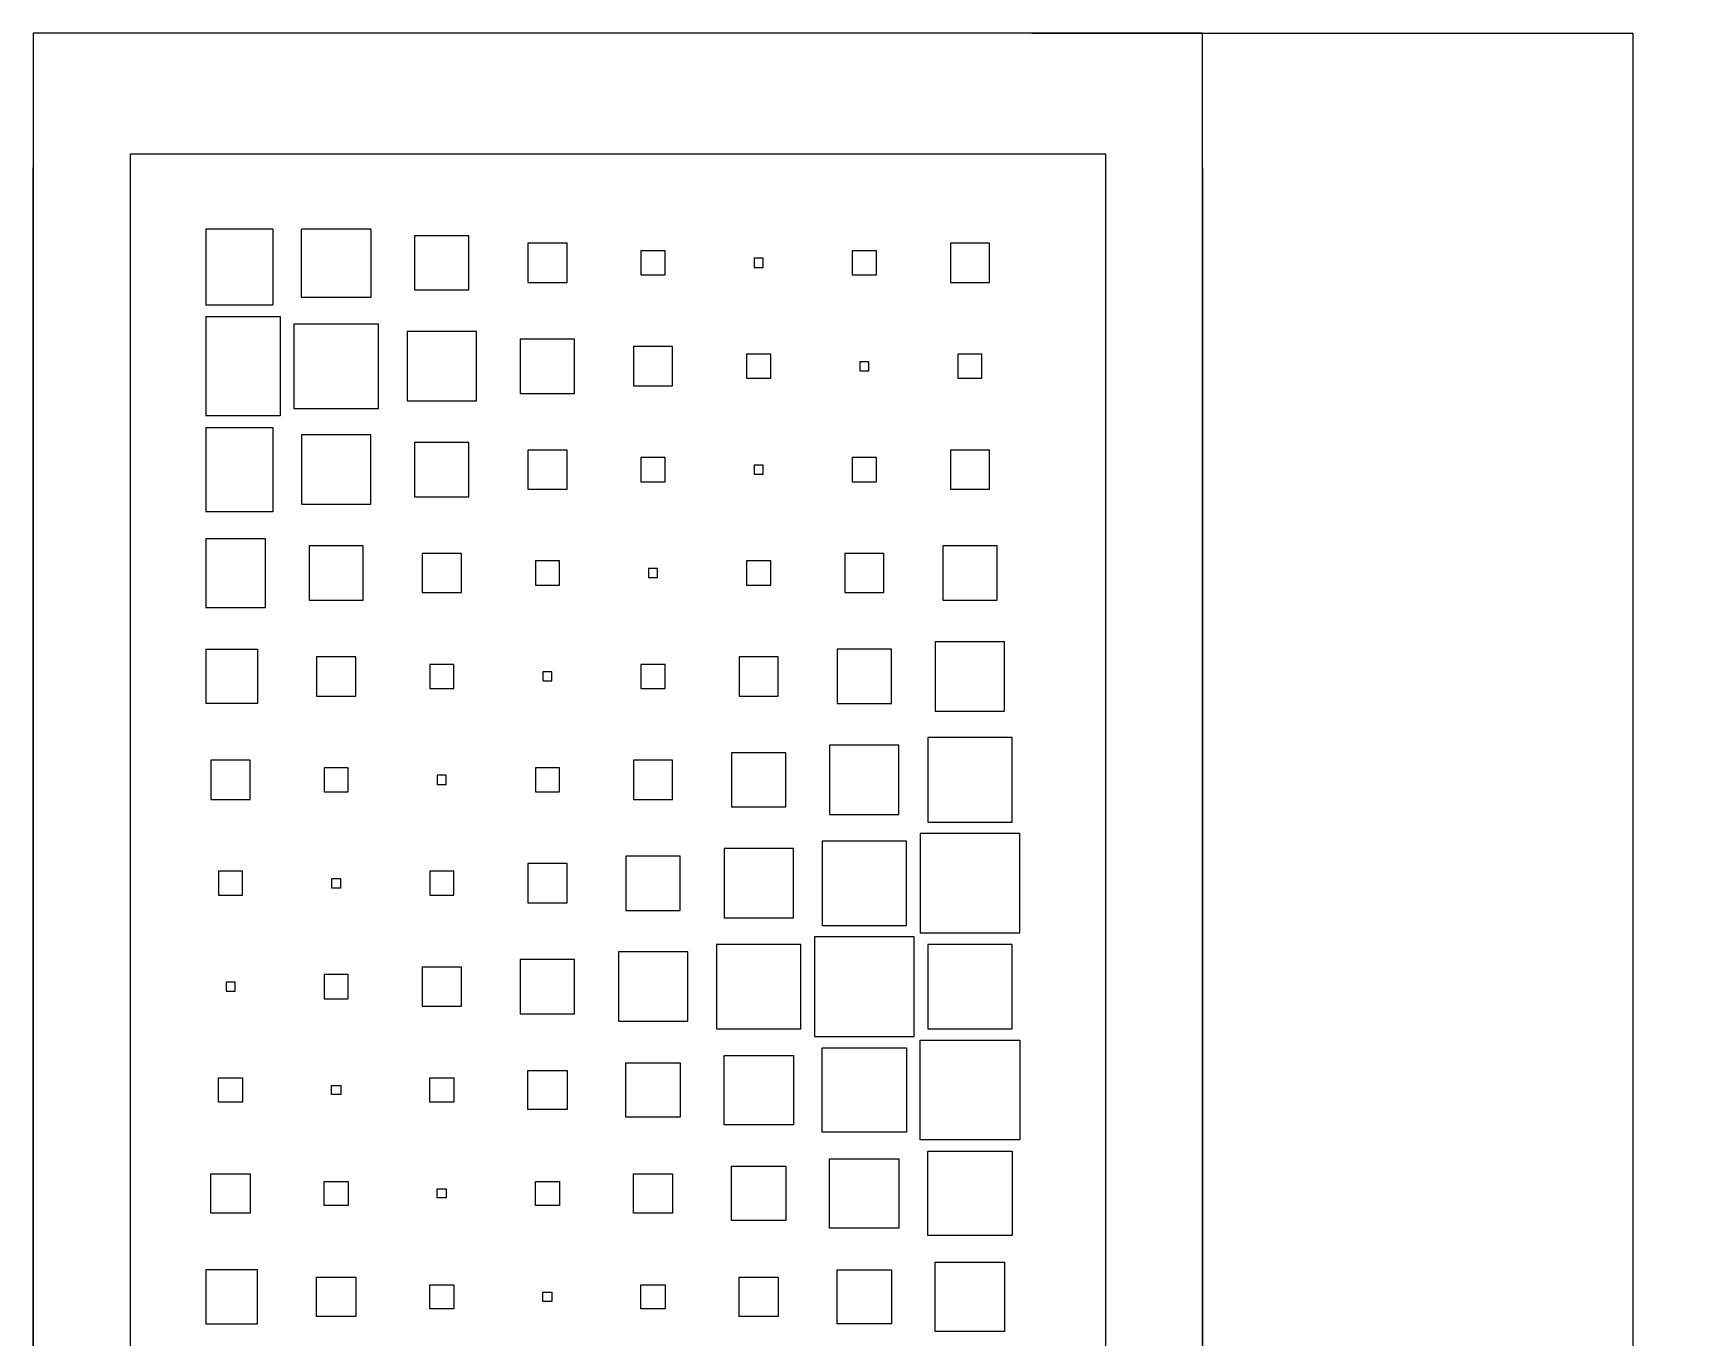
# Model space of a CAD drawing. Header units: millimetres. Extents: x -1282 to 711, y -1253 to 1504.
# Drawn here: x -388 to 711, y 206 to 1069 of the extents above; entities that cross this region are included whole.
import ezdxf

# ---------------------------------------------------------------- set-up
doc = ezdxf.new("R2010")
doc.units = ezdxf.units.MM
doc.header["$MEASUREMENT"] = 0
doc.layers.add('Livello 1', color=7, linetype='Continuous')
doc.styles.add('1', font='arial.ttf', dxfattribs={"height": 25.400016})
doc.dimstyles.get("Standard").update_dxf_attribs({"dimtxt": 0.18, "dimasz": 0.18, "dimexe": 0.18, "dimexo": 0.0625, "dimgap": 0.09, "dimtad": 0, "dimtih": 1, "dimtoh": 1, "dimdec": 4, "dimzin": 0, "dimdsep": 46, "dimtxsty": 'Standard', "dimcen": 0.09, "dimadec": 0, "dimazin": 0, "dimtfac": 1, "dimtdec": 4, "dimtofl": 0, "dimtmove": 0, "dimatfit": 3, "dimfxl": 1, "dimtolj": 1, "dimtzin": 0, "dimarcsym": 0})

# ---------------------------------------------------------------- blocks, each defined once
blk = doc.blocks.new('*D5')
at = {"layer": 'Defpoints', "color": 0}
for p in [(274.5, 1069.5), (673.4, 1069.5), (293.9, -1019.5)]:
    blk.add_point(p, dxfattribs=at)
at = {"layer": 'Livello 1', "color": 250, "lineweight": 9}
for p, q in [((274.6, 1069.5), (673.6, 1069.5)), ((673.4, 1069.3), (673.4, 131.6)), ((673.4, -1019.3), (673.4, -81.6)), ((294, -1019.5), (673.6, -1019.5))]:
    blk.add_line(p, q, dxfattribs=at)
at = {"layer": 'Livello 1', "color": 250}
for points in [[(673.4, 1069.3), (673.4, 1069.3), (673.4, 1069.5)], [(673.4, -1019.3), (673.4, -1019.3), (673.4, -1019.5)]]:
    blk.add_solid(points, dxfattribs=at)
at = {"layer": 'Livello 1', "color": 250, "insert": (673.4, 25), "char_height": 25.4, "attachment_point": 5, "rotation": 90, "style": '1'}
blk.add_mtext('\\A1;53060.59 mm', dxfattribs=at)

msp = doc.modelspace()

# ---------------------------------------------------------------- linework, layer by layer
at = {"layer": 'Livello 1', "color": 2, "lineweight": 9}
msp.add_lwpolyline([(-388, -1019.5), (388, -1019.5), (388, 1069.4996), (-388, 1069.4996), (-388, -1019.5)], close=True, dxfattribs=at)
at = {"layer": 'Livello 1', "color": 177, "lineweight": 9}
msp.add_open_spline([(323.5, 989.4996), (323.5, 989.4996), (-323.5, 989.4996), (-323.5, 989.4996), (-323.5, 989.4996), (-323.5, 989.4996), (-323.5, -939.5), (-323.5, -939.5), (-323.5, -939.5), (-323.5, -939.5), (323.5, -939.5), (323.5, -939.5), (323.5, -939.5), (323.5, -939.5), (323.5, -150.5774), (323.5, -150.5774), (323.5, -150.5774), (323.5, -150.5774), (255.7846, -111.8248), (255.7846, -111.8248), (255.7846, -111.8248), (255.7846, -111.8248), (323.5, 91.9396), (323.5, 91.9396), (323.5, 91.9396), (323.5, 91.9396), (323.5, 989.4996), (323.5, 989.4996)], degree=3, knots=[0, 0, 0, 0, 0.125, 0.125, 0.125, 0.125, 0.25, 0.25, 0.25, 0.25, 0.375, 0.375, 0.375, 0.375, 0.5, 0.5, 0.5, 0.5, 0.625, 0.625, 0.625, 0.625, 0.75, 0.75, 0.75, 0.75, 1, 1, 1, 1], dxfattribs=at)
at = {"layer": 'Livello 1', "color": 242, "lineweight": 9}
for points, knots in [([(388, 980.5), (388, 980.5), (388, -1019.5), (388, -1019.5), (388, -1019.5), (388, -1019.5), (-388, -1019.5), (-388, -1019.5), (-388, -1019.5), (-388, -1019.5), (-388, 980.5), (-388, 980.5)], [0, 0, 0, 0, 0.25, 0.25, 0.25, 0.25, 0.5, 0.5, 0.5, 0.5, 1, 1, 1, 1]), ([(-229.0261, 939.4996), (-229.0261, 939.4996), (-273.5, 939.4996), (-273.5, 939.4996), (-273.5, 939.4996), (-273.5, 939.4996), (-273.5, 889.1774), (-273.5, 889.1774)], [0, 0, 0, 0, 0.3333333333, 0.3333333333, 0.3333333333, 0.3333333333, 1, 1, 1, 1]), ([(-229.026, 939.4996), (-229.026, 939.4996), (-229.026, 889.1774), (-229.026, 889.1774), (-229.026, 889.1774), (-229.026, 889.1774), (-273.4999, 889.1774), (-273.4999, 889.1774)], [0, 0, 0, 0, 0.3333333333, 0.3333333333, 0.3333333333, 0.3333333333, 1, 1, 1, 1]), ([(-163.9374, 939.4996), (-163.9374, 939.4996), (-163.9374, 894.1774), (-163.9374, 894.1774), (-163.9374, 894.1774), (-163.9374, 894.1774), (-209.9374, 894.1774), (-209.9374, 894.1774), (-209.9374, 894.1774), (-209.9374, 894.1774), (-209.9374, 939.4996), (-209.9374, 939.4996)], [0, 0, 0, 0, 0.25, 0.25, 0.25, 0.25, 0.5, 0.5, 0.5, 0.5, 1, 1, 1, 1]), ([(-134.849, 935.1774), (-134.849, 935.1774), (-98.849, 935.1774), (-98.849, 935.1774), (-98.849, 935.1774), (-98.849, 935.1774), (-98.849, 899.1774), (-98.849, 899.1774), (-98.849, 899.1774), (-98.849, 899.1774), (-134.849, 899.1774), (-134.849, 899.1774), (-134.849, 899.1774), (-134.849, 899.1774), (-134.849, 935.1774), (-134.849, 935.1774)], [0, 0, 0, 0, 0.2, 0.2, 0.2, 0.2, 0.4, 0.4, 0.4, 0.4, 0.6, 0.6, 0.6, 0.6, 1, 1, 1, 1]), ([(-59.7598, 930.1774), (-59.7598, 930.1774), (-33.7598, 930.1774), (-33.7598, 930.1774), (-33.7598, 930.1774), (-33.7598, 930.1774), (-33.7598, 904.1774), (-33.7598, 904.1774), (-33.7598, 904.1774), (-33.7598, 904.1774), (-59.7598, 904.1774), (-59.7598, 904.1774), (-59.7598, 904.1774), (-59.7598, 904.1774), (-59.7598, 930.1774), (-59.7598, 930.1774)], [0, 0, 0, 0, 0.2, 0.2, 0.2, 0.2, 0.4, 0.4, 0.4, 0.4, 0.6, 0.6, 0.6, 0.6, 1, 1, 1, 1]), ([(15.3288, 925.1774), (15.3288, 925.1774), (31.3288, 925.1774), (31.3288, 925.1774), (31.3288, 925.1774), (31.3288, 925.1774), (31.3288, 909.1774), (31.3288, 909.1774), (31.3288, 909.1774), (31.3288, 909.1774), (15.3288, 909.1774), (15.3288, 909.1774), (15.3288, 909.1774), (15.3288, 909.1774), (15.3288, 925.1774), (15.3288, 925.1774)], [0, 0, 0, 0, 0.2, 0.2, 0.2, 0.2, 0.4, 0.4, 0.4, 0.4, 0.6, 0.6, 0.6, 0.6, 1, 1, 1, 1]), ([(155.5062, 925.1774), (155.5062, 925.1774), (171.5062, 925.1774), (171.5062, 925.1774), (171.5062, 925.1774), (171.5062, 925.1774), (171.5062, 909.1774), (171.5062, 909.1774), (171.5062, 909.1774), (171.5062, 909.1774), (155.5062, 909.1774), (155.5062, 909.1774), (155.5062, 909.1774), (155.5062, 909.1774), (155.5062, 925.1774), (155.5062, 925.1774)], [0, 0, 0, 0, 0.2, 0.2, 0.2, 0.2, 0.4, 0.4, 0.4, 0.4, 0.6, 0.6, 0.6, 0.6, 1, 1, 1, 1]), ([(220.595, 930.1774), (220.595, 930.1774), (246.595, 930.1774), (246.595, 930.1774), (246.595, 930.1774), (246.595, 930.1774), (246.595, 904.1774), (246.595, 904.1774), (246.595, 904.1774), (246.595, 904.1774), (220.595, 904.1774), (220.595, 904.1774), (220.595, 904.1774), (220.595, 904.1774), (220.595, 930.1774), (220.595, 930.1774)], [0, 0, 0, 0, 0.2, 0.2, 0.2, 0.2, 0.4, 0.4, 0.4, 0.4, 0.6, 0.6, 0.6, 0.6, 1, 1, 1, 1]), ([(90.4176, 920.1774), (90.4176, 920.1774), (96.4176, 920.1774), (96.4176, 920.1774), (96.4176, 920.1774), (96.4176, 920.1774), (96.4176, 914.1774), (96.4176, 914.1774), (96.4176, 914.1774), (96.4176, 914.1774), (90.4176, 914.1774), (90.4176, 914.1774), (90.4176, 914.1774), (90.4176, 914.1774), (90.4176, 920.1774), (90.4176, 920.1774)], [0, 0, 0, 0, 0.2, 0.2, 0.2, 0.2, 0.4, 0.4, 0.4, 0.4, 0.6, 0.6, 0.6, 0.6, 1, 1, 1, 1]), ([(-273.5, 881.6003), (-273.5, 881.6003), (-224.026, 881.6003), (-224.026, 881.6003), (-224.026, 881.6003), (-224.026, 881.6003), (-224.026, 815.6003), (-224.026, 815.6003), (-224.026, 815.6003), (-224.026, 815.6003), (-273.5, 815.6003), (-273.5, 815.6003)], [0, 0, 0, 0, 0.25, 0.25, 0.25, 0.25, 0.5, 0.5, 0.5, 0.5, 1, 1, 1, 1]), ([(-214.9374, 876.6003), (-214.9374, 876.6003), (-158.9374, 876.6003), (-158.9374, 876.6003), (-158.9374, 876.6003), (-158.9374, 876.6003), (-158.9374, 820.6003), (-158.9374, 820.6003), (-158.9374, 820.6003), (-158.9374, 820.6003), (-214.9374, 820.6003), (-214.9374, 820.6003), (-214.9374, 820.6003), (-214.9374, 820.6003), (-214.9374, 876.6003), (-214.9374, 876.6003)], [0, 0, 0, 0, 0.2, 0.2, 0.2, 0.2, 0.4, 0.4, 0.4, 0.4, 0.6, 0.6, 0.6, 0.6, 1, 1, 1, 1]), ([(-139.8486, 871.6003), (-139.8486, 871.6003), (-93.8486, 871.6003), (-93.8486, 871.6003), (-93.8486, 871.6003), (-93.8486, 871.6003), (-93.8486, 825.6003), (-93.8486, 825.6003), (-93.8486, 825.6003), (-93.8486, 825.6003), (-139.8486, 825.6003), (-139.8486, 825.6003), (-139.8486, 825.6003), (-139.8486, 825.6003), (-139.8486, 871.6003), (-139.8486, 871.6003)], [0, 0, 0, 0, 0.2, 0.2, 0.2, 0.2, 0.4, 0.4, 0.4, 0.4, 0.6, 0.6, 0.6, 0.6, 1, 1, 1, 1]), ([(-64.7602, 866.6003), (-64.7602, 866.6003), (-28.7602, 866.6003), (-28.7602, 866.6003), (-28.7602, 866.6003), (-28.7602, 866.6003), (-28.7602, 830.6003), (-28.7602, 830.6003), (-28.7602, 830.6003), (-28.7602, 830.6003), (-64.7602, 830.6003), (-64.7602, 830.6003), (-64.7602, 830.6003), (-64.7602, 830.6003), (-64.7602, 866.6003), (-64.7602, 866.6003)], [0, 0, 0, 0, 0.2, 0.2, 0.2, 0.2, 0.4, 0.4, 0.4, 0.4, 0.6, 0.6, 0.6, 0.6, 1, 1, 1, 1]), ([(10.329, 861.6003), (10.329, 861.6003), (36.329, 861.6003), (36.329, 861.6003), (36.329, 861.6003), (36.329, 861.6003), (36.329, 835.6003), (36.329, 835.6003), (36.329, 835.6003), (36.329, 835.6003), (10.329, 835.6003), (10.329, 835.6003), (10.329, 835.6003), (10.329, 835.6003), (10.329, 861.6003), (10.329, 861.6003)], [0, 0, 0, 0, 0.2, 0.2, 0.2, 0.2, 0.4, 0.4, 0.4, 0.4, 0.6, 0.6, 0.6, 0.6, 1, 1, 1, 1]), ([(85.4176, 856.6003), (85.4176, 856.6003), (101.4176, 856.6003), (101.4176, 856.6003), (101.4176, 856.6003), (101.4176, 856.6003), (101.4176, 840.6003), (101.4176, 840.6003), (101.4176, 840.6003), (101.4176, 840.6003), (85.4176, 840.6003), (85.4176, 840.6003), (85.4176, 840.6003), (85.4176, 840.6003), (85.4176, 856.6003), (85.4176, 856.6003)], [0, 0, 0, 0, 0.2, 0.2, 0.2, 0.2, 0.4, 0.4, 0.4, 0.4, 0.6, 0.6, 0.6, 0.6, 1, 1, 1, 1]), ([(160.5064, 851.6003), (160.5064, 851.6003), (166.5064, 851.6003), (166.5064, 851.6003), (166.5064, 851.6003), (166.5064, 851.6003), (166.5064, 845.6003), (166.5064, 845.6003), (166.5064, 845.6003), (166.5064, 845.6003), (160.5064, 845.6003), (160.5064, 845.6003), (160.5064, 845.6003), (160.5064, 845.6003), (160.5064, 851.6003), (160.5064, 851.6003)], [0, 0, 0, 0, 0.2, 0.2, 0.2, 0.2, 0.4, 0.4, 0.4, 0.4, 0.6, 0.6, 0.6, 0.6, 1, 1, 1, 1]), ([(225.595, 856.6003), (225.595, 856.6003), (241.595, 856.6003), (241.595, 856.6003), (241.595, 856.6003), (241.595, 856.6003), (241.595, 840.6003), (241.595, 840.6003), (241.595, 840.6003), (241.595, 840.6003), (225.595, 840.6003), (225.595, 840.6003), (225.595, 840.6003), (225.595, 840.6003), (225.595, 856.6003), (225.595, 856.6003)], [0, 0, 0, 0, 0.2, 0.2, 0.2, 0.2, 0.4, 0.4, 0.4, 0.4, 0.6, 0.6, 0.6, 0.6, 1, 1, 1, 1]), ([(-273.5, 808.0232), (-273.5, 808.0232), (-229.026, 808.0232), (-229.026, 808.0232), (-229.026, 808.0232), (-229.026, 808.0232), (-229.026, 752.0232), (-229.026, 752.0232), (-229.026, 752.0232), (-229.026, 752.0232), (-273.4999, 752.0232), (-273.4999, 752.0232)], [0, 0, 0, 0, 0.25, 0.25, 0.25, 0.25, 0.5, 0.5, 0.5, 0.5, 1, 1, 1, 1]), ([(-209.9374, 803.0232), (-209.9374, 803.0232), (-163.9374, 803.0232), (-163.9374, 803.0232), (-163.9374, 803.0232), (-163.9374, 803.0232), (-163.9374, 757.0232), (-163.9374, 757.0232), (-163.9374, 757.0232), (-163.9374, 757.0232), (-209.9374, 757.0232), (-209.9374, 757.0232), (-209.9374, 757.0232), (-209.9374, 757.0232), (-209.9374, 803.0232), (-209.9374, 803.0232)], [0, 0, 0, 0, 0.2, 0.2, 0.2, 0.2, 0.4, 0.4, 0.4, 0.4, 0.6, 0.6, 0.6, 0.6, 1, 1, 1, 1]), ([(-134.849, 798.0232), (-134.849, 798.0232), (-98.849, 798.0232), (-98.849, 798.0232), (-98.849, 798.0232), (-98.849, 798.0232), (-98.849, 762.0232), (-98.849, 762.0232), (-98.849, 762.0232), (-98.849, 762.0232), (-134.849, 762.0232), (-134.849, 762.0232), (-134.849, 762.0232), (-134.849, 762.0232), (-134.849, 798.0232), (-134.849, 798.0232)], [0, 0, 0, 0, 0.2, 0.2, 0.2, 0.2, 0.4, 0.4, 0.4, 0.4, 0.6, 0.6, 0.6, 0.6, 1, 1, 1, 1]), ([(-59.7598, 793.0232), (-59.7598, 793.0232), (-33.7598, 793.0232), (-33.7598, 793.0232), (-33.7598, 793.0232), (-33.7598, 793.0232), (-33.7598, 767.0232), (-33.7598, 767.0232), (-33.7598, 767.0232), (-33.7598, 767.0232), (-59.7598, 767.0232), (-59.7598, 767.0232), (-59.7598, 767.0232), (-59.7598, 767.0232), (-59.7598, 793.0232), (-59.7598, 793.0232)], [0, 0, 0, 0, 0.2, 0.2, 0.2, 0.2, 0.4, 0.4, 0.4, 0.4, 0.6, 0.6, 0.6, 0.6, 1, 1, 1, 1]), ([(220.595, 793.0232), (220.595, 793.0232), (246.595, 793.0232), (246.595, 793.0232), (246.595, 793.0232), (246.595, 793.0232), (246.595, 767.0232), (246.595, 767.0232), (246.595, 767.0232), (246.595, 767.0232), (220.595, 767.0232), (220.595, 767.0232), (220.595, 767.0232), (220.595, 767.0232), (220.595, 793.0232), (220.595, 793.0232)], [0, 0, 0, 0, 0.2, 0.2, 0.2, 0.2, 0.4, 0.4, 0.4, 0.4, 0.6, 0.6, 0.6, 0.6, 1, 1, 1, 1]), ([(15.3288, 788.0232), (15.3288, 788.0232), (31.3288, 788.0232), (31.3288, 788.0232), (31.3288, 788.0232), (31.3288, 788.0232), (31.3288, 772.0232), (31.3288, 772.0232), (31.3288, 772.0232), (31.3288, 772.0232), (15.3288, 772.0232), (15.3288, 772.0232), (15.3288, 772.0232), (15.3288, 772.0232), (15.3288, 788.0232), (15.3288, 788.0232)], [0, 0, 0, 0, 0.2, 0.2, 0.2, 0.2, 0.4, 0.4, 0.4, 0.4, 0.6, 0.6, 0.6, 0.6, 1, 1, 1, 1]), ([(90.4176, 783.0232), (90.4176, 783.0232), (96.4176, 783.0232), (96.4176, 783.0232), (96.4176, 783.0232), (96.4176, 783.0232), (96.4176, 777.0232), (96.4176, 777.0232), (96.4176, 777.0232), (96.4176, 777.0232), (90.4176, 777.0232), (90.4176, 777.0232), (90.4176, 777.0232), (90.4176, 777.0232), (90.4176, 783.0232), (90.4176, 783.0232)], [0, 0, 0, 0, 0.2, 0.2, 0.2, 0.2, 0.4, 0.4, 0.4, 0.4, 0.6, 0.6, 0.6, 0.6, 1, 1, 1, 1]), ([(155.5062, 788.0232), (155.5062, 788.0232), (171.5062, 788.0232), (171.5062, 788.0232), (171.5062, 788.0232), (171.5062, 788.0232), (171.5062, 772.0232), (171.5062, 772.0232), (171.5062, 772.0232), (171.5062, 772.0232), (155.5062, 772.0232), (155.5062, 772.0232), (155.5062, 772.0232), (155.5062, 772.0232), (155.5062, 788.0232), (155.5062, 788.0232)], [0, 0, 0, 0, 0.2, 0.2, 0.2, 0.2, 0.4, 0.4, 0.4, 0.4, 0.6, 0.6, 0.6, 0.6, 1, 1, 1, 1]), ([(-273.5, 734.4462), (-273.5, 734.4462), (-234.026, 734.4462), (-234.026, 734.4462), (-234.026, 734.4462), (-234.026, 734.4462), (-234.026, 688.4462), (-234.026, 688.4462), (-234.026, 688.4462), (-234.026, 688.4462), (-273.5001, 688.4462), (-273.5001, 688.4462)], [0, 0, 0, 0, 0.25, 0.25, 0.25, 0.25, 0.5, 0.5, 0.5, 0.5, 1, 1, 1, 1]), ([(-204.9374, 729.4462), (-204.9374, 729.4462), (-168.9374, 729.4462), (-168.9374, 729.4462), (-168.9374, 729.4462), (-168.9374, 729.4462), (-168.9374, 693.4462), (-168.9374, 693.4462), (-168.9374, 693.4462), (-168.9374, 693.4462), (-204.9374, 693.4462), (-204.9374, 693.4462), (-204.9374, 693.4462), (-204.9374, 693.4462), (-204.9374, 729.4462), (-204.9374, 729.4462)], [0, 0, 0, 0, 0.2, 0.2, 0.2, 0.2, 0.4, 0.4, 0.4, 0.4, 0.6, 0.6, 0.6, 0.6, 1, 1, 1, 1]), ([(215.595, 729.4462), (215.595, 729.4462), (251.595, 729.4462), (251.595, 729.4462), (251.595, 729.4462), (251.595, 729.4462), (251.595, 693.4462), (251.595, 693.4462), (251.595, 693.4462), (251.595, 693.4462), (215.595, 693.4462), (215.595, 693.4462), (215.595, 693.4462), (215.595, 693.4462), (215.595, 729.4462), (215.595, 729.4462)], [0, 0, 0, 0, 0.2, 0.2, 0.2, 0.2, 0.4, 0.4, 0.4, 0.4, 0.6, 0.6, 0.6, 0.6, 1, 1, 1, 1]), ([(-129.8482, 724.4462), (-129.8482, 724.4462), (-103.8482, 724.4462), (-103.8482, 724.4462), (-103.8482, 724.4462), (-103.8482, 724.4462), (-103.8482, 698.4462), (-103.8482, 698.4462), (-103.8482, 698.4462), (-103.8482, 698.4462), (-129.8482, 698.4462), (-129.8482, 698.4462), (-129.8482, 698.4462), (-129.8482, 698.4462), (-129.8482, 724.4462), (-129.8482, 724.4462)], [0, 0, 0, 0, 0.2, 0.2, 0.2, 0.2, 0.4, 0.4, 0.4, 0.4, 0.6, 0.6, 0.6, 0.6, 1, 1, 1, 1]), ([(-54.7596, 719.4462), (-54.7596, 719.4462), (-38.7596, 719.4462), (-38.7596, 719.4462), (-38.7596, 719.4462), (-38.7596, 719.4462), (-38.7596, 703.4462), (-38.7596, 703.4462), (-38.7596, 703.4462), (-38.7596, 703.4462), (-54.7596, 703.4462), (-54.7596, 703.4462), (-54.7596, 703.4462), (-54.7596, 703.4462), (-54.7596, 719.4462), (-54.7596, 719.4462)], [0, 0, 0, 0, 0.2, 0.2, 0.2, 0.2, 0.4, 0.4, 0.4, 0.4, 0.6, 0.6, 0.6, 0.6, 1, 1, 1, 1]), ([(85.4178, 719.4462), (85.4178, 719.4462), (101.4178, 719.4462), (101.4178, 719.4462), (101.4178, 719.4462), (101.4178, 719.4462), (101.4178, 703.4462), (101.4178, 703.4462), (101.4178, 703.4462), (101.4178, 703.4462), (85.4178, 703.4462), (85.4178, 703.4462), (85.4178, 703.4462), (85.4178, 703.4462), (85.4178, 719.4462), (85.4178, 719.4462)], [0, 0, 0, 0, 0.2, 0.2, 0.2, 0.2, 0.4, 0.4, 0.4, 0.4, 0.6, 0.6, 0.6, 0.6, 1, 1, 1, 1]), ([(150.5066, 724.4462), (150.5066, 724.4462), (176.5066, 724.4462), (176.5066, 724.4462), (176.5066, 724.4462), (176.5066, 724.4462), (176.5066, 698.4462), (176.5066, 698.4462), (176.5066, 698.4462), (176.5066, 698.4462), (150.5066, 698.4462), (150.5066, 698.4462), (150.5066, 698.4462), (150.5066, 698.4462), (150.5066, 724.4462), (150.5066, 724.4462)], [0, 0, 0, 0, 0.2, 0.2, 0.2, 0.2, 0.4, 0.4, 0.4, 0.4, 0.6, 0.6, 0.6, 0.6, 1, 1, 1, 1]), ([(20.3292, 714.4462), (20.3292, 714.4462), (26.3292, 714.4462), (26.3292, 714.4462), (26.3292, 714.4462), (26.3292, 714.4462), (26.3292, 708.4462), (26.3292, 708.4462), (26.3292, 708.4462), (26.3292, 708.4462), (20.3292, 708.4462), (20.3292, 708.4462), (20.3292, 708.4462), (20.3292, 708.4462), (20.3292, 714.4462), (20.3292, 714.4462)], [0, 0, 0, 0, 0.2, 0.2, 0.2, 0.2, 0.4, 0.4, 0.4, 0.4, 0.6, 0.6, 0.6, 0.6, 1, 1, 1, 1]), ([(-273.5, 660.8691), (-273.5, 660.8691), (-239.026, 660.8691), (-239.026, 660.8691), (-239.026, 660.8691), (-239.026, 660.8691), (-239.026, 624.8691), (-239.026, 624.8691), (-239.026, 624.8691), (-239.026, 624.8691), (-273.5, 624.8691), (-273.5, 624.8691)], [0, 0, 0, 0, 0.25, 0.25, 0.25, 0.25, 0.5, 0.5, 0.5, 0.5, 1, 1, 1, 1]), ([(145.5058, 660.8691), (145.5058, 660.8691), (181.5058, 660.8691), (181.5058, 660.8691), (181.5058, 660.8691), (181.5058, 660.8691), (181.5058, 624.8691), (181.5058, 624.8691), (181.5058, 624.8691), (181.5058, 624.8691), (145.5058, 624.8691), (145.5058, 624.8691), (145.5058, 624.8691), (145.5058, 624.8691), (145.5058, 660.8691), (145.5058, 660.8691)], [0, 0, 0, 0, 0.2, 0.2, 0.2, 0.2, 0.4, 0.4, 0.4, 0.4, 0.6, 0.6, 0.6, 0.6, 1, 1, 1, 1]), ([(210.595, 665.8691), (210.595, 665.8691), (256.595, 665.8691), (256.595, 665.8691), (256.595, 665.8691), (256.595, 665.8691), (256.595, 619.8691), (256.595, 619.8691), (256.595, 619.8691), (256.595, 619.8691), (210.595, 619.8691), (210.595, 619.8691), (210.595, 619.8691), (210.595, 619.8691), (210.595, 665.8691), (210.595, 665.8691)], [0, 0, 0, 0, 0.2, 0.2, 0.2, 0.2, 0.4, 0.4, 0.4, 0.4, 0.6, 0.6, 0.6, 0.6, 1, 1, 1, 1]), ([(-199.9374, 655.8691), (-199.9374, 655.8691), (-173.9374, 655.8691), (-173.9374, 655.8691), (-173.9374, 655.8691), (-173.9374, 655.8691), (-173.9374, 629.8691), (-173.9374, 629.8691), (-173.9374, 629.8691), (-173.9374, 629.8691), (-199.9374, 629.8691), (-199.9374, 629.8691), (-199.9374, 629.8691), (-199.9374, 629.8691), (-199.9374, 655.8691), (-199.9374, 655.8691)], [0, 0, 0, 0, 0.2, 0.2, 0.2, 0.2, 0.4, 0.4, 0.4, 0.4, 0.6, 0.6, 0.6, 0.6, 1, 1, 1, 1]), ([(-124.8488, 650.8691), (-124.8488, 650.8691), (-108.8488, 650.8691), (-108.8488, 650.8691), (-108.8488, 650.8691), (-108.8488, 650.8691), (-108.8488, 634.8691), (-108.8488, 634.8691), (-108.8488, 634.8691), (-108.8488, 634.8691), (-124.8488, 634.8691), (-124.8488, 634.8691), (-124.8488, 634.8691), (-124.8488, 634.8691), (-124.8488, 650.8691), (-124.8488, 650.8691)], [0, 0, 0, 0, 0.2, 0.2, 0.2, 0.2, 0.4, 0.4, 0.4, 0.4, 0.6, 0.6, 0.6, 0.6, 1, 1, 1, 1]), ([(15.3286, 650.8691), (15.3286, 650.8691), (31.3286, 650.8691), (31.3286, 650.8691), (31.3286, 650.8691), (31.3286, 650.8691), (31.3286, 634.8691), (31.3286, 634.8691), (31.3286, 634.8691), (31.3286, 634.8691), (15.3286, 634.8691), (15.3286, 634.8691), (15.3286, 634.8691), (15.3286, 634.8691), (15.3286, 650.8691), (15.3286, 650.8691)], [0, 0, 0, 0, 0.2, 0.2, 0.2, 0.2, 0.4, 0.4, 0.4, 0.4, 0.6, 0.6, 0.6, 0.6, 1, 1, 1, 1]), ([(80.4174, 655.8691), (80.4174, 655.8691), (106.4174, 655.8691), (106.4174, 655.8691), (106.4174, 655.8691), (106.4174, 655.8691), (106.4174, 629.8691), (106.4174, 629.8691), (106.4174, 629.8691), (106.4174, 629.8691), (80.4174, 629.8691), (80.4174, 629.8691), (80.4174, 629.8691), (80.4174, 629.8691), (80.4174, 655.8691), (80.4174, 655.8691)], [0, 0, 0, 0, 0.2, 0.2, 0.2, 0.2, 0.4, 0.4, 0.4, 0.4, 0.6, 0.6, 0.6, 0.6, 1, 1, 1, 1]), ([(-49.76, 645.8691), (-49.76, 645.8691), (-43.76, 645.8691), (-43.76, 645.8691), (-43.76, 645.8691), (-43.76, 645.8691), (-43.76, 639.8691), (-43.76, 639.8691), (-43.76, 639.8691), (-43.76, 639.8691), (-49.76, 639.8691), (-49.76, 639.8691), (-49.76, 639.8691), (-49.76, 639.8691), (-49.76, 645.8691), (-49.76, 645.8691)], [0, 0, 0, 0, 0.2, 0.2, 0.2, 0.2, 0.4, 0.4, 0.4, 0.4, 0.6, 0.6, 0.6, 0.6, 1, 1, 1, 1]), ([(140.5064, 597.2919), (140.5064, 597.2919), (186.5064, 597.2919), (186.5064, 597.2919), (186.5064, 597.2919), (186.5064, 597.2919), (186.5064, 551.2919), (186.5064, 551.2919), (186.5064, 551.2919), (186.5064, 551.2919), (140.5064, 551.2919), (140.5064, 551.2919), (140.5064, 551.2919), (140.5064, 551.2919), (140.5064, 597.2919), (140.5064, 597.2919)], [0, 0, 0, 0, 0.2, 0.2, 0.2, 0.2, 0.4, 0.4, 0.4, 0.4, 0.6, 0.6, 0.6, 0.6, 1, 1, 1, 1]), ([(205.595, 602.2919), (205.595, 602.2919), (261.595, 602.2919), (261.595, 602.2919), (261.595, 602.2919), (261.595, 602.2919), (261.595, 546.2919), (261.595, 546.2919), (261.595, 546.2919), (261.595, 546.2919), (205.595, 546.2919), (205.595, 546.2919), (205.595, 546.2919), (205.595, 546.2919), (205.595, 602.2919), (205.595, 602.2919)], [0, 0, 0, 0, 0.2, 0.2, 0.2, 0.2, 0.4, 0.4, 0.4, 0.4, 0.6, 0.6, 0.6, 0.6, 1, 1, 1, 1]), ([(-270.026, 587.2919), (-270.026, 587.2919), (-244.026, 587.2919), (-244.026, 587.2919), (-244.026, 587.2919), (-244.026, 587.2919), (-244.026, 561.2919), (-244.026, 561.2919), (-244.026, 561.2919), (-244.026, 561.2919), (-270.026, 561.2919), (-270.026, 561.2919), (-270.026, 561.2919), (-270.026, 561.2919), (-270.026, 587.2919), (-270.026, 587.2919)], [0, 0, 0, 0, 0.2, 0.2, 0.2, 0.2, 0.4, 0.4, 0.4, 0.4, 0.6, 0.6, 0.6, 0.6, 1, 1, 1, 1]), ([(10.3288, 587.2919), (10.3288, 587.2919), (36.3288, 587.2919), (36.3288, 587.2919), (36.3288, 587.2919), (36.3288, 587.2919), (36.3288, 561.2919), (36.3288, 561.2919), (36.3288, 561.2919), (36.3288, 561.2919), (10.3288, 561.2919), (10.3288, 561.2919), (10.3288, 561.2919), (10.3288, 561.2919), (10.3288, 587.2919), (10.3288, 587.2919)], [0, 0, 0, 0, 0.2, 0.2, 0.2, 0.2, 0.4, 0.4, 0.4, 0.4, 0.6, 0.6, 0.6, 0.6, 1, 1, 1, 1]), ([(75.4172, 592.2919), (75.4172, 592.2919), (111.4172, 592.2919), (111.4172, 592.2919), (111.4172, 592.2919), (111.4172, 592.2919), (111.4172, 556.2919), (111.4172, 556.2919), (111.4172, 556.2919), (111.4172, 556.2919), (75.4172, 556.2919), (75.4172, 556.2919), (75.4172, 556.2919), (75.4172, 556.2919), (75.4172, 592.2919), (75.4172, 592.2919)], [0, 0, 0, 0, 0.2, 0.2, 0.2, 0.2, 0.4, 0.4, 0.4, 0.4, 0.6, 0.6, 0.6, 0.6, 1, 1, 1, 1]), ([(-194.9374, 582.2919), (-194.9374, 582.2919), (-178.9374, 582.2919), (-178.9374, 582.2919), (-178.9374, 582.2919), (-178.9374, 582.2919), (-178.9374, 566.2919), (-178.9374, 566.2919), (-178.9374, 566.2919), (-178.9374, 566.2919), (-194.9374, 566.2919), (-194.9374, 566.2919), (-194.9374, 566.2919), (-194.9374, 566.2919), (-194.9374, 582.2919), (-194.9374, 582.2919)], [0, 0, 0, 0, 0.2, 0.2, 0.2, 0.2, 0.4, 0.4, 0.4, 0.4, 0.6, 0.6, 0.6, 0.6, 1, 1, 1, 1]), ([(-119.8486, 577.2919), (-119.8486, 577.2919), (-113.8486, 577.2919), (-113.8486, 577.2919), (-113.8486, 577.2919), (-113.8486, 577.2919), (-113.8486, 571.2919), (-113.8486, 571.2919), (-113.8486, 571.2919), (-113.8486, 571.2919), (-119.8486, 571.2919), (-119.8486, 571.2919), (-119.8486, 571.2919), (-119.8486, 571.2919), (-119.8486, 577.2919), (-119.8486, 577.2919)], [0, 0, 0, 0, 0.2, 0.2, 0.2, 0.2, 0.4, 0.4, 0.4, 0.4, 0.6, 0.6, 0.6, 0.6, 1, 1, 1, 1]), ([(-54.76, 582.2919), (-54.76, 582.2919), (-38.76, 582.2919), (-38.76, 582.2919), (-38.76, 582.2919), (-38.76, 582.2919), (-38.76, 566.2919), (-38.76, 566.2919), (-38.76, 566.2919), (-38.76, 566.2919), (-54.76, 566.2919), (-54.76, 566.2919), (-54.76, 566.2919), (-54.76, 566.2919), (-54.76, 582.2919), (-54.76, 582.2919)], [0, 0, 0, 0, 0.2, 0.2, 0.2, 0.2, 0.4, 0.4, 0.4, 0.4, 0.6, 0.6, 0.6, 0.6, 1, 1, 1, 1]), ([(200.595, 538.7148), (200.595, 538.7148), (266.595, 538.7148), (266.595, 538.7148), (266.595, 538.7148), (266.595, 538.7148), (266.595, 472.7148), (266.595, 472.7148), (266.595, 472.7148), (266.595, 472.7148), (200.595, 472.7148), (200.595, 472.7148), (200.595, 472.7148), (200.595, 472.7148), (200.595, 538.7148), (200.595, 538.7148)], [0, 0, 0, 0, 0.2, 0.2, 0.2, 0.2, 0.4, 0.4, 0.4, 0.4, 0.6, 0.6, 0.6, 0.6, 1, 1, 1, 1]), ([(70.4176, 528.7148), (70.4176, 528.7148), (116.4176, 528.7148), (116.4176, 528.7148), (116.4176, 528.7148), (116.4176, 528.7148), (116.4176, 482.7148), (116.4176, 482.7148), (116.4176, 482.7148), (116.4176, 482.7148), (70.4176, 482.7148), (70.4176, 482.7148), (70.4176, 482.7148), (70.4176, 482.7148), (70.4176, 528.7148), (70.4176, 528.7148)], [0, 0, 0, 0, 0.2, 0.2, 0.2, 0.2, 0.4, 0.4, 0.4, 0.4, 0.6, 0.6, 0.6, 0.6, 1, 1, 1, 1]), ([(135.5064, 533.7148), (135.5064, 533.7148), (191.5064, 533.7148), (191.5064, 533.7148), (191.5064, 533.7148), (191.5064, 533.7148), (191.5064, 477.7148), (191.5064, 477.7148), (191.5064, 477.7148), (191.5064, 477.7148), (135.5064, 477.7148), (135.5064, 477.7148), (135.5064, 477.7148), (135.5064, 477.7148), (135.5064, 533.7148), (135.5064, 533.7148)], [0, 0, 0, 0, 0.2, 0.2, 0.2, 0.2, 0.4, 0.4, 0.4, 0.4, 0.6, 0.6, 0.6, 0.6, 1, 1, 1, 1]), ([(-59.76, 518.7148), (-59.76, 518.7148), (-33.76, 518.7148), (-33.76, 518.7148), (-33.76, 518.7148), (-33.76, 518.7148), (-33.76, 492.7148), (-33.76, 492.7148), (-33.76, 492.7148), (-33.76, 492.7148), (-59.76, 492.7148), (-59.76, 492.7148), (-59.76, 492.7148), (-59.76, 492.7148), (-59.76, 518.7148), (-59.76, 518.7148)], [0, 0, 0, 0, 0.2, 0.2, 0.2, 0.2, 0.4, 0.4, 0.4, 0.4, 0.6, 0.6, 0.6, 0.6, 1, 1, 1, 1]), ([(5.3284, 523.7148), (5.3284, 523.7148), (41.3284, 523.7148), (41.3284, 523.7148), (41.3284, 523.7148), (41.3284, 523.7148), (41.3284, 487.7148), (41.3284, 487.7148), (41.3284, 487.7148), (41.3284, 487.7148), (5.3284, 487.7148), (5.3284, 487.7148), (5.3284, 487.7148), (5.3284, 487.7148), (5.3284, 523.7148), (5.3284, 523.7148)], [0, 0, 0, 0, 0.2, 0.2, 0.2, 0.2, 0.4, 0.4, 0.4, 0.4, 0.6, 0.6, 0.6, 0.6, 1, 1, 1, 1]), ([(-265.026, 513.7148), (-265.026, 513.7148), (-249.026, 513.7148), (-249.026, 513.7148), (-249.026, 513.7148), (-249.026, 513.7148), (-249.026, 497.7148), (-249.026, 497.7148), (-249.026, 497.7148), (-249.026, 497.7148), (-265.026, 497.7148), (-265.026, 497.7148), (-265.026, 497.7148), (-265.026, 497.7148), (-265.026, 513.7148), (-265.026, 513.7148)], [0, 0, 0, 0, 0.2, 0.2, 0.2, 0.2, 0.4, 0.4, 0.4, 0.4, 0.6, 0.6, 0.6, 0.6, 1, 1, 1, 1]), ([(-189.9374, 508.7148), (-189.9374, 508.7148), (-183.9374, 508.7148), (-183.9374, 508.7148), (-183.9374, 508.7148), (-183.9374, 508.7148), (-183.9374, 502.7148), (-183.9374, 502.7148), (-183.9374, 502.7148), (-183.9374, 502.7148), (-189.9374, 502.7148), (-189.9374, 502.7148), (-189.9374, 502.7148), (-189.9374, 502.7148), (-189.9374, 508.7148), (-189.9374, 508.7148)], [0, 0, 0, 0, 0.2, 0.2, 0.2, 0.2, 0.4, 0.4, 0.4, 0.4, 0.6, 0.6, 0.6, 0.6, 1, 1, 1, 1]), ([(-124.8488, 513.7148), (-124.8488, 513.7148), (-108.8488, 513.7148), (-108.8488, 513.7148), (-108.8488, 513.7148), (-108.8488, 513.7148), (-108.8488, 497.7148), (-108.8488, 497.7148), (-108.8488, 497.7148), (-108.8488, 497.7148), (-124.8488, 497.7148), (-124.8488, 497.7148), (-124.8488, 497.7148), (-124.8488, 497.7148), (-124.8488, 513.7148), (-124.8488, 513.7148)], [0, 0, 0, 0, 0.2, 0.2, 0.2, 0.2, 0.4, 0.4, 0.4, 0.4, 0.6, 0.6, 0.6, 0.6, 1, 1, 1, 1]), ([(65.4178, 465.1378), (65.4178, 465.1378), (121.4178, 465.1378), (121.4178, 465.1378), (121.4178, 465.1378), (121.4178, 465.1378), (121.4178, 409.1378), (121.4178, 409.1378), (121.4178, 409.1378), (121.4178, 409.1378), (65.4178, 409.1378), (65.4178, 409.1378), (65.4178, 409.1378), (65.4178, 409.1378), (65.4178, 465.1378), (65.4178, 465.1378)], [0, 0, 0, 0, 0.2, 0.2, 0.2, 0.2, 0.4, 0.4, 0.4, 0.4, 0.6, 0.6, 0.6, 0.6, 1, 1, 1, 1]), ([(130.5064, 470.1378), (130.5064, 470.1378), (196.5064, 470.1378), (196.5064, 470.1378), (196.5064, 470.1378), (196.5064, 470.1378), (196.5064, 404.1378), (196.5064, 404.1378), (196.5064, 404.1378), (196.5064, 404.1378), (130.5064, 404.1378), (130.5064, 404.1378), (130.5064, 404.1378), (130.5064, 404.1378), (130.5064, 470.1378), (130.5064, 470.1378)], [0, 0, 0, 0, 0.2, 0.2, 0.2, 0.2, 0.4, 0.4, 0.4, 0.4, 0.6, 0.6, 0.6, 0.6, 1, 1, 1, 1]), ([(205.595, 465.1378), (205.595, 465.1378), (261.595, 465.1378), (261.595, 465.1378), (261.595, 465.1378), (261.595, 465.1378), (261.595, 409.1378), (261.595, 409.1378), (261.595, 409.1378), (261.595, 409.1378), (205.595, 409.1378), (205.595, 409.1378), (205.595, 409.1378), (205.595, 409.1378), (205.595, 465.1378), (205.595, 465.1378)], [0, 0, 0, 0, 0.2, 0.2, 0.2, 0.2, 0.4, 0.4, 0.4, 0.4, 0.6, 0.6, 0.6, 0.6, 1, 1, 1, 1]), ([(-64.7602, 455.1378), (-64.7602, 455.1378), (-28.7602, 455.1378), (-28.7602, 455.1378), (-28.7602, 455.1378), (-28.7602, 455.1378), (-28.7602, 419.1378), (-28.7602, 419.1378), (-28.7602, 419.1378), (-28.7602, 419.1378), (-64.7602, 419.1378), (-64.7602, 419.1378), (-64.7602, 419.1378), (-64.7602, 419.1378), (-64.7602, 455.1378), (-64.7602, 455.1378)], [0, 0, 0, 0, 0.2, 0.2, 0.2, 0.2, 0.4, 0.4, 0.4, 0.4, 0.6, 0.6, 0.6, 0.6, 1, 1, 1, 1]), ([(0.329, 460.1378), (0.329, 460.1378), (46.329, 460.1378), (46.329, 460.1378), (46.329, 460.1378), (46.329, 460.1378), (46.329, 414.1378), (46.329, 414.1378), (46.329, 414.1378), (46.329, 414.1378), (0.329, 414.1378), (0.329, 414.1378), (0.329, 414.1378), (0.329, 414.1378), (0.329, 460.1378), (0.329, 460.1378)], [0, 0, 0, 0, 0.2, 0.2, 0.2, 0.2, 0.4, 0.4, 0.4, 0.4, 0.6, 0.6, 0.6, 0.6, 1, 1, 1, 1]), ([(-260.026, 440.1378), (-260.026, 440.1378), (-254.026, 440.1378), (-254.026, 440.1378), (-254.026, 440.1378), (-254.026, 440.1378), (-254.026, 434.1378), (-254.026, 434.1378), (-254.026, 434.1378), (-254.026, 434.1378), (-260.026, 434.1378), (-260.026, 434.1378), (-260.026, 434.1378), (-260.026, 434.1378), (-260.026, 440.1378), (-260.026, 440.1378)], [0, 0, 0, 0, 0.2, 0.2, 0.2, 0.2, 0.4, 0.4, 0.4, 0.4, 0.6, 0.6, 0.6, 0.6, 1, 1, 1, 1]), ([(-194.9374, 445.1378), (-194.9374, 445.1378), (-178.9374, 445.1378), (-178.9374, 445.1378), (-178.9374, 445.1378), (-178.9374, 445.1378), (-178.9374, 429.1378), (-178.9374, 429.1378), (-178.9374, 429.1378), (-178.9374, 429.1378), (-194.9374, 429.1378), (-194.9374, 429.1378), (-194.9374, 429.1378), (-194.9374, 429.1378), (-194.9374, 445.1378), (-194.9374, 445.1378)], [0, 0, 0, 0, 0.2, 0.2, 0.2, 0.2, 0.4, 0.4, 0.4, 0.4, 0.6, 0.6, 0.6, 0.6, 1, 1, 1, 1]), ([(-129.8486, 450.1378), (-129.8486, 450.1378), (-103.8486, 450.1378), (-103.8486, 450.1378), (-103.8486, 450.1378), (-103.8486, 450.1378), (-103.8486, 424.1378), (-103.8486, 424.1378), (-103.8486, 424.1378), (-103.8486, 424.1378), (-129.8486, 424.1378), (-129.8486, 424.1378), (-129.8486, 424.1378), (-129.8486, 424.1378), (-129.8486, 450.1378), (-129.8486, 450.1378)], [0, 0, 0, 0, 0.2, 0.2, 0.2, 0.2, 0.4, 0.4, 0.4, 0.4, 0.6, 0.6, 0.6, 0.6, 1, 1, 1, 1]), ([(135.5064, 340.5606), (135.5064, 340.5606), (191.5064, 340.5606), (191.5064, 340.5606), (191.5064, 340.5606), (191.5064, 340.5606), (191.5064, 396.5606), (191.5064, 396.5606), (191.5064, 396.5606), (191.5064, 396.5606), (135.5064, 396.5606), (135.5064, 396.5606), (135.5064, 396.5606), (135.5064, 396.5606), (135.5064, 340.5606), (135.5064, 340.5606)], [0, 0, 0, 0, 0.2, 0.2, 0.2, 0.2, 0.4, 0.4, 0.4, 0.4, 0.6, 0.6, 0.6, 0.6, 1, 1, 1, 1]), ([(200.595, 335.5606), (200.595, 335.5606), (266.595, 335.5606), (266.595, 335.5606), (266.595, 335.5606), (266.595, 335.5606), (266.595, 401.5606), (266.595, 401.5606), (266.595, 401.5606), (266.595, 401.5606), (200.595, 401.5606), (200.595, 401.5606), (200.595, 401.5606), (200.595, 401.5606), (200.595, 335.5606), (200.595, 335.5606)], [0, 0, 0, 0, 0.2, 0.2, 0.2, 0.2, 0.4, 0.4, 0.4, 0.4, 0.6, 0.6, 0.6, 0.6, 1, 1, 1, 1]), ([(5.3284, 350.5606), (5.3284, 350.5606), (41.3284, 350.5606), (41.3284, 350.5606), (41.3284, 350.5606), (41.3284, 350.5606), (41.3284, 386.5606), (41.3284, 386.5606), (41.3284, 386.5606), (41.3284, 386.5606), (5.3284, 386.5606), (5.3284, 386.5606), (5.3284, 386.5606), (5.3284, 386.5606), (5.3284, 350.5606), (5.3284, 350.5606)], [0, 0, 0, 0, 0.2, 0.2, 0.2, 0.2, 0.4, 0.4, 0.4, 0.4, 0.6, 0.6, 0.6, 0.6, 1, 1, 1, 1]), ([(70.4176, 345.5606), (70.4176, 345.5606), (116.4176, 345.5606), (116.4176, 345.5606), (116.4176, 345.5606), (116.4176, 345.5606), (116.4176, 391.5606), (116.4176, 391.5606), (116.4176, 391.5606), (116.4176, 391.5606), (70.4176, 391.5606), (70.4176, 391.5606), (70.4176, 391.5606), (70.4176, 391.5606), (70.4176, 345.5606), (70.4176, 345.5606)], [0, 0, 0, 0, 0.2, 0.2, 0.2, 0.2, 0.4, 0.4, 0.4, 0.4, 0.6, 0.6, 0.6, 0.6, 1, 1, 1, 1]), ([(-265.026, 360.5606), (-265.026, 360.5606), (-249.026, 360.5606), (-249.026, 360.5606), (-249.026, 360.5606), (-249.026, 360.5606), (-249.026, 376.5606), (-249.026, 376.5606), (-249.026, 376.5606), (-249.026, 376.5606), (-265.026, 376.5606), (-265.026, 376.5606), (-265.026, 376.5606), (-265.026, 376.5606), (-265.026, 360.5606), (-265.026, 360.5606)], [0, 0, 0, 0, 0.2, 0.2, 0.2, 0.2, 0.4, 0.4, 0.4, 0.4, 0.6, 0.6, 0.6, 0.6, 1, 1, 1, 1]), ([(-124.8488, 360.5606), (-124.8488, 360.5606), (-108.8488, 360.5606), (-108.8488, 360.5606), (-108.8488, 360.5606), (-108.8488, 360.5606), (-108.8488, 376.5606), (-108.8488, 376.5606), (-108.8488, 376.5606), (-108.8488, 376.5606), (-124.8488, 376.5606), (-124.8488, 376.5606), (-124.8488, 376.5606), (-124.8488, 376.5606), (-124.8488, 360.5606), (-124.8488, 360.5606)], [0, 0, 0, 0, 0.2, 0.2, 0.2, 0.2, 0.4, 0.4, 0.4, 0.4, 0.6, 0.6, 0.6, 0.6, 1, 1, 1, 1]), ([(-59.76, 355.5606), (-59.76, 355.5606), (-33.76, 355.5606), (-33.76, 355.5606), (-33.76, 355.5606), (-33.76, 355.5606), (-33.76, 381.5606), (-33.76, 381.5606), (-33.76, 381.5606), (-33.76, 381.5606), (-59.76, 381.5606), (-59.76, 381.5606), (-59.76, 381.5606), (-59.76, 381.5606), (-59.76, 355.5606), (-59.76, 355.5606)], [0, 0, 0, 0, 0.2, 0.2, 0.2, 0.2, 0.4, 0.4, 0.4, 0.4, 0.6, 0.6, 0.6, 0.6, 1, 1, 1, 1]), ([(-189.9374, 365.5606), (-189.9374, 365.5606), (-183.9374, 365.5606), (-183.9374, 365.5606), (-183.9374, 365.5606), (-183.9374, 365.5606), (-183.9374, 371.5606), (-183.9374, 371.5606), (-183.9374, 371.5606), (-183.9374, 371.5606), (-189.9374, 371.5606), (-189.9374, 371.5606), (-189.9374, 371.5606), (-189.9374, 371.5606), (-189.9374, 365.5606), (-189.9374, 365.5606)], [0, 0, 0, 0, 0.2, 0.2, 0.2, 0.2, 0.4, 0.4, 0.4, 0.4, 0.6, 0.6, 0.6, 0.6, 1, 1, 1, 1]), ([(140.5064, 276.9835), (140.5064, 276.9835), (186.5064, 276.9835), (186.5064, 276.9835), (186.5064, 276.9835), (186.5064, 276.9835), (186.5064, 322.9835), (186.5064, 322.9835), (186.5064, 322.9835), (186.5064, 322.9835), (140.5064, 322.9835), (140.5064, 322.9835), (140.5064, 322.9835), (140.5064, 322.9835), (140.5064, 276.9835), (140.5064, 276.9835)], [0, 0, 0, 0, 0.2, 0.2, 0.2, 0.2, 0.4, 0.4, 0.4, 0.4, 0.6, 0.6, 0.6, 0.6, 1, 1, 1, 1]), ([(205.595, 271.9835), (205.595, 271.9835), (261.595, 271.9835), (261.595, 271.9835), (261.595, 271.9835), (261.595, 271.9835), (261.595, 327.9835), (261.595, 327.9835), (261.595, 327.9835), (261.595, 327.9835), (205.595, 327.9835), (205.595, 327.9835), (205.595, 327.9835), (205.595, 327.9835), (205.595, 271.9835), (205.595, 271.9835)], [0, 0, 0, 0, 0.2, 0.2, 0.2, 0.2, 0.4, 0.4, 0.4, 0.4, 0.6, 0.6, 0.6, 0.6, 1, 1, 1, 1]), ([(-270.026, 286.9835), (-270.026, 286.9835), (-244.026, 286.9835), (-244.026, 286.9835), (-244.026, 286.9835), (-244.026, 286.9835), (-244.026, 312.9835), (-244.026, 312.9835), (-244.026, 312.9835), (-244.026, 312.9835), (-270.026, 312.9835), (-270.026, 312.9835), (-270.026, 312.9835), (-270.026, 312.9835), (-270.026, 286.9835), (-270.026, 286.9835)], [0, 0, 0, 0, 0.2, 0.2, 0.2, 0.2, 0.4, 0.4, 0.4, 0.4, 0.6, 0.6, 0.6, 0.6, 1, 1, 1, 1]), ([(-194.9374, 291.9835), (-194.9374, 291.9835), (-178.9374, 291.9835), (-178.9374, 291.9835), (-178.9374, 291.9835), (-178.9374, 291.9835), (-178.9374, 307.9835), (-178.9374, 307.9835), (-178.9374, 307.9835), (-178.9374, 307.9835), (-194.9374, 307.9835), (-194.9374, 307.9835), (-194.9374, 307.9835), (-194.9374, 307.9835), (-194.9374, 291.9835), (-194.9374, 291.9835)], [0, 0, 0, 0, 0.2, 0.2, 0.2, 0.2, 0.4, 0.4, 0.4, 0.4, 0.6, 0.6, 0.6, 0.6, 1, 1, 1, 1]), ([(-54.76, 291.9835), (-54.76, 291.9835), (-38.76, 291.9835), (-38.76, 291.9835), (-38.76, 291.9835), (-38.76, 291.9835), (-38.76, 307.9835), (-38.76, 307.9835), (-38.76, 307.9835), (-38.76, 307.9835), (-54.76, 307.9835), (-54.76, 307.9835), (-54.76, 307.9835), (-54.76, 307.9835), (-54.76, 291.9835), (-54.76, 291.9835)], [0, 0, 0, 0, 0.2, 0.2, 0.2, 0.2, 0.4, 0.4, 0.4, 0.4, 0.6, 0.6, 0.6, 0.6, 1, 1, 1, 1]), ([(10.3288, 286.9835), (10.3288, 286.9835), (36.3288, 286.9835), (36.3288, 286.9835), (36.3288, 286.9835), (36.3288, 286.9835), (36.3288, 312.9835), (36.3288, 312.9835), (36.3288, 312.9835), (36.3288, 312.9835), (10.3288, 312.9835), (10.3288, 312.9835), (10.3288, 312.9835), (10.3288, 312.9835), (10.3288, 286.9835), (10.3288, 286.9835)], [0, 0, 0, 0, 0.2, 0.2, 0.2, 0.2, 0.4, 0.4, 0.4, 0.4, 0.6, 0.6, 0.6, 0.6, 1, 1, 1, 1]), ([(75.4172, 281.9835), (75.4172, 281.9835), (111.4172, 281.9835), (111.4172, 281.9835), (111.4172, 281.9835), (111.4172, 281.9835), (111.4172, 317.9835), (111.4172, 317.9835), (111.4172, 317.9835), (111.4172, 317.9835), (75.4172, 317.9835), (75.4172, 317.9835), (75.4172, 317.9835), (75.4172, 317.9835), (75.4172, 281.9835), (75.4172, 281.9835)], [0, 0, 0, 0, 0.2, 0.2, 0.2, 0.2, 0.4, 0.4, 0.4, 0.4, 0.6, 0.6, 0.6, 0.6, 1, 1, 1, 1]), ([(-119.8486, 296.9835), (-119.8486, 296.9835), (-113.8486, 296.9835), (-113.8486, 296.9835), (-113.8486, 296.9835), (-113.8486, 296.9835), (-113.8486, 302.9835), (-113.8486, 302.9835), (-113.8486, 302.9835), (-113.8486, 302.9835), (-119.8486, 302.9835), (-119.8486, 302.9835), (-119.8486, 302.9835), (-119.8486, 302.9835), (-119.8486, 296.9835), (-119.8486, 296.9835)], [0, 0, 0, 0, 0.2, 0.2, 0.2, 0.2, 0.4, 0.4, 0.4, 0.4, 0.6, 0.6, 0.6, 0.6, 1, 1, 1, 1]), ([(210.595, 208.4063), (210.595, 208.4063), (256.595, 208.4063), (256.595, 208.4063), (256.595, 208.4063), (256.595, 208.4063), (256.595, 254.4063), (256.595, 254.4063), (256.595, 254.4063), (256.595, 254.4063), (210.595, 254.4063), (210.595, 254.4063), (210.595, 254.4063), (210.595, 254.4063), (210.595, 208.4063), (210.595, 208.4063)], [0, 0, 0, 0, 0.2, 0.2, 0.2, 0.2, 0.4, 0.4, 0.4, 0.4, 0.6, 0.6, 0.6, 0.6, 1, 1, 1, 1]), ([(-273.5, 213.4063), (-273.5, 213.4063), (-239.026, 213.4063), (-239.026, 213.4063), (-239.026, 213.4063), (-239.026, 213.4063), (-239.026, 249.4063), (-239.026, 249.4063), (-239.026, 249.4063), (-239.026, 249.4063), (-273.5, 249.4063), (-273.5, 249.4063)], [0, 0, 0, 0, 0.25, 0.25, 0.25, 0.25, 0.5, 0.5, 0.5, 0.5, 1, 1, 1, 1]), ([(-199.9374, 218.4063), (-199.9374, 218.4063), (-173.9374, 218.4063), (-173.9374, 218.4063), (-173.9374, 218.4063), (-173.9374, 218.4063), (-173.9374, 244.4063), (-173.9374, 244.4063), (-173.9374, 244.4063), (-173.9374, 244.4063), (-199.9374, 244.4063), (-199.9374, 244.4063), (-199.9374, 244.4063), (-199.9374, 244.4063), (-199.9374, 218.4063), (-199.9374, 218.4063)], [0, 0, 0, 0, 0.2, 0.2, 0.2, 0.2, 0.4, 0.4, 0.4, 0.4, 0.6, 0.6, 0.6, 0.6, 1, 1, 1, 1]), ([(80.4174, 218.4063), (80.4174, 218.4063), (106.4174, 218.4063), (106.4174, 218.4063), (106.4174, 218.4063), (106.4174, 218.4063), (106.4174, 244.4063), (106.4174, 244.4063), (106.4174, 244.4063), (106.4174, 244.4063), (80.4174, 244.4063), (80.4174, 244.4063), (80.4174, 244.4063), (80.4174, 244.4063), (80.4174, 218.4063), (80.4174, 218.4063)], [0, 0, 0, 0, 0.2, 0.2, 0.2, 0.2, 0.4, 0.4, 0.4, 0.4, 0.6, 0.6, 0.6, 0.6, 1, 1, 1, 1]), ([(145.5058, 213.4063), (145.5058, 213.4063), (181.5058, 213.4063), (181.5058, 213.4063), (181.5058, 213.4063), (181.5058, 213.4063), (181.5058, 249.4063), (181.5058, 249.4063), (181.5058, 249.4063), (181.5058, 249.4063), (145.5058, 249.4063), (145.5058, 249.4063), (145.5058, 249.4063), (145.5058, 249.4063), (145.5058, 213.4063), (145.5058, 213.4063)], [0, 0, 0, 0, 0.2, 0.2, 0.2, 0.2, 0.4, 0.4, 0.4, 0.4, 0.6, 0.6, 0.6, 0.6, 1, 1, 1, 1]), ([(-124.8488, 223.4063), (-124.8488, 223.4063), (-108.8488, 223.4063), (-108.8488, 223.4063), (-108.8488, 223.4063), (-108.8488, 223.4063), (-108.8488, 239.4063), (-108.8488, 239.4063), (-108.8488, 239.4063), (-108.8488, 239.4063), (-124.8488, 239.4063), (-124.8488, 239.4063), (-124.8488, 239.4063), (-124.8488, 239.4063), (-124.8488, 223.4063), (-124.8488, 223.4063)], [0, 0, 0, 0, 0.2, 0.2, 0.2, 0.2, 0.4, 0.4, 0.4, 0.4, 0.6, 0.6, 0.6, 0.6, 1, 1, 1, 1]), ([(-49.76, 228.4063), (-49.76, 228.4063), (-43.76, 228.4063), (-43.76, 228.4063), (-43.76, 228.4063), (-43.76, 228.4063), (-43.76, 234.4063), (-43.76, 234.4063), (-43.76, 234.4063), (-43.76, 234.4063), (-49.76, 234.4063), (-49.76, 234.4063), (-49.76, 234.4063), (-49.76, 234.4063), (-49.76, 228.4063), (-49.76, 228.4063)], [0, 0, 0, 0, 0.2, 0.2, 0.2, 0.2, 0.4, 0.4, 0.4, 0.4, 0.6, 0.6, 0.6, 0.6, 1, 1, 1, 1]), ([(15.3286, 223.4063), (15.3286, 223.4063), (31.3286, 223.4063), (31.3286, 223.4063), (31.3286, 223.4063), (31.3286, 223.4063), (31.3286, 239.4063), (31.3286, 239.4063), (31.3286, 239.4063), (31.3286, 239.4063), (15.3286, 239.4063), (15.3286, 239.4063), (15.3286, 239.4063), (15.3286, 239.4063), (15.3286, 223.4063), (15.3286, 223.4063)], [0, 0, 0, 0, 0.2, 0.2, 0.2, 0.2, 0.4, 0.4, 0.4, 0.4, 0.6, 0.6, 0.6, 0.6, 1, 1, 1, 1])]:
    msp.add_open_spline(points, degree=3, knots=knots, dxfattribs=at)
for points in [[(-163.9375, 939.4996), (-163.9375, 939.4996), (-209.9375, 939.4996), (-209.9375, 939.4996)], [(-273.5, 881.5996), (-273.5, 881.5996), (-273.5, 815.6002), (-273.5, 815.6002)], [(-273.5, 808.0237), (-273.5, 808.0237), (-273.5, 752.0232), (-273.5, 752.0232)], [(-273.5, 734.4457), (-273.5, 734.4457), (-273.5, 688.4463), (-273.5, 688.4463)], [(-273.5, 660.8692), (-273.5, 660.8692), (-273.5, 624.8691), (-273.5, 624.8691)], [(-273.5, 249.4065), (-273.5, 249.4065), (-273.5, 213.4063), (-273.5, 213.4063)]]:
    msp.add_open_spline(points, degree=3, dxfattribs=at)

# ---------------------------------------------------------------- dimensions: what is measured, and where the dimension line sits
at = {"layer": 'Livello 1'}
dim = msp.add_linear_dim(base=(673.4071, 1069.4996), p1=(293.945, -1019.5), p2=(274.518, 1069.4996), angle=90, dimstyle='Standard', override={"dimtxt": 35.2778, "dimtad": 0, "dimjust": 0, "dimtih": 0, "dimdec": 2, "dimlfac": 25.4, "dimzin": 1, "dimlunit": 2, "dimpost": '<> mm', "dimtxsty": '1', "dimclrd": 250, "dimclre": 250, "dimclrt": 250, "dimlwd": 9, "dimlwe": 9}, dxfattribs=at)
dim.commit()
dim.dimension.update_dxf_attribs({"geometry": '*D5', "text_midpoint": (673.4071, 24.9998)})

doc.saveas('drawing.dxf')
